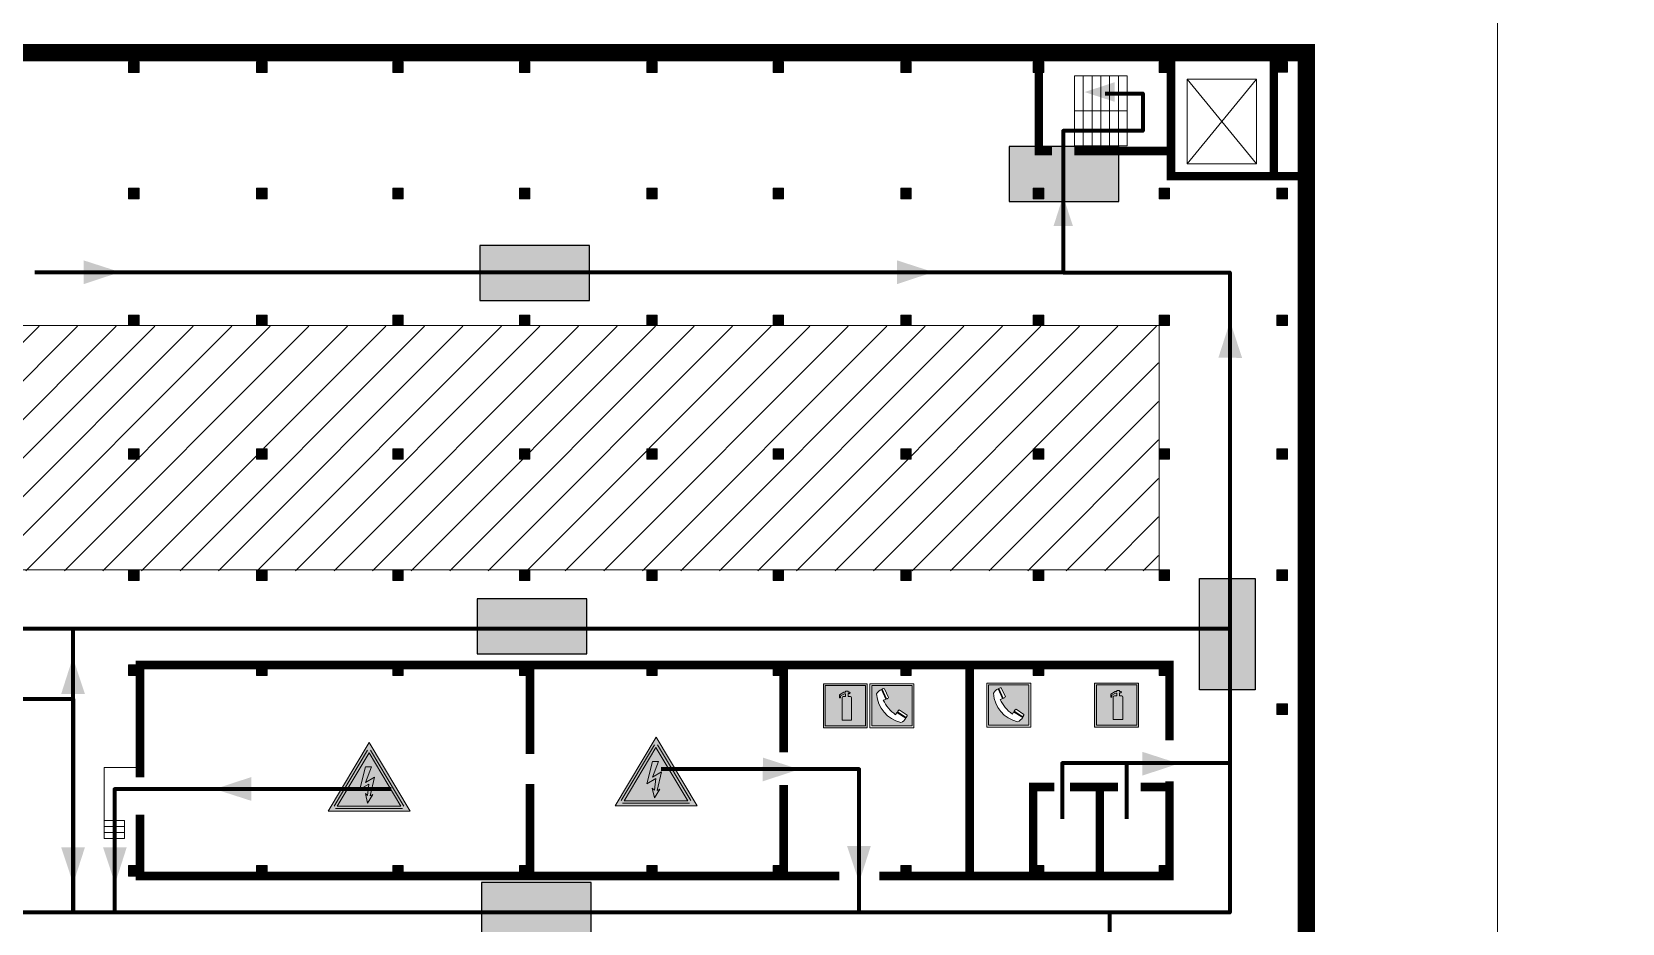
# Model space of a CAD drawing. Header units: millimetres. Extents: x 13810 to 67229, y 12374 to 21950.
# Drawn here: x 28895.7 to 29081.1, y 14740.7 to 14844.6 of the extents above; entities that cross this region are included whole.
import ezdxf

# ---------------------------------------------------------------- set-up
doc = ezdxf.new("R2010")
doc.units = ezdxf.units.MM
doc.layers.add('План_Штампы', color=7, linetype='Continuous')

# ---------------------------------------------------------------- blocks, each defined once
blk = doc.blocks.new('A$C32E8229D')
at = {"true_color": 0xffffff}
blk.add_hatch(color=7, dxfattribs=at).paths.add_polyline_path([(0, 0), (0, -8), (16, -8), (16, 0)])
h = blk.add_hatch(color=126)
h.paths.add_polyline_path([(0.2, -0.2), (15.8, -0.2), (15.8, -7.8), (0.2, -7.8)])
h.paths.add_polyline_path([(13.49, -2.05), (12.08, -2.05), (11.37, -2.63, 0.162397), (11.29, -2.84), (11.29, -3.63), (10.35, -3.63), (10.35, -4.05), (11.68, -4.05), (11.68, -3.48), (12.26, -4.28), (11.29, -5.1), (11.29, -6.78), (11.85, -6.78), (11.85, -5.44), (12.8, -4.64), (12.8, -5.94), (14.46, -5.94), (14.46, -5.39), (13.45, -5.39), (13.45, -3.97), (12.46, -2.59), (13.15, -2.59), (13.69, -3.34), (14.18, -3)], flags=16)
h.paths.add_polyline_path([(10.74, -1.82, 1), (11.8, -1.82, 1)], flags=16)
h.paths.add_polyline_path([(9.39, -3.59), (5.99, -3.59), (6.56, -3.03), (5.91, -3.03), (5.1, -3.83), (5.91, -4.64), (6.56, -4.64), (5.99, -4.09), (9.39, -4.09)], flags=16)
h.paths.add_polyline_path([(4.29, -1.08), (1.72, -1.08), (1.72, -6.6), (4.29, -6.6)], flags=16)
at = {"color": 126}
blk.add_lwpolyline([(16, -8), (0, -8), (0, 0), (16, 0)], close=True, dxfattribs=at)
blk = doc.blocks.new('A$C456E1F9C')
at = {"lineweight": 5}
h = blk.add_hatch(color=242, dxfattribs=at)
h.paths.add_polyline_path([(0.51, -1.47), (0.51, -13.26), (12.29, -13.26), (12.29, -1.47)])
h.paths.add_polyline_path([(5.42, -4.95, -0.254479), (4.78, -5.4), (3.52, -2.53, -0.209735), (4.23, -2.4)], flags=16)
h.paths.add_polyline_path([(8.53, -8.6), (10.87, -10.17), (10.54, -10.76), (8.03, -9.13, -0.192251)], flags=16)
h.paths.add_polyline_path([(4.61, -5.49, 0.005518), (3.87, -5.72, 0.128647), (7.49, -10.01, 0.00809), (7.83, -9.33), (10.47, -10.97, -0.16736), (8.99, -12.25, -0.327862), (1.95, -3.95, -0.166952), (3.36, -2.62)], flags=16)
at = {"color": 242, "lineweight": 5}
for p, q in [((0, -13.77), (0, -0.97)), ((12.8, -0.97), (0, -0.97)), ((4.61, -5.49), (3.36, -2.62)), ((3.52, -2.53), (4.78, -5.4)), ((4.23, -2.4), (5.42, -4.95)), ((12.8, -13.77), (12.8, -0.97)), ((8.03, -9.13), (10.54, -10.76)), ((10.81, -10.12), (8.53, -8.6)), ((0, -13.77), (12.8, -13.77)), ((7.83, -9.33), (10.47, -10.97)), ((10.54, -10.76), (10.8, -10.3)), ((10.8, -10.3), (10.81, -10.12))]:
    blk.add_line(p, q, dxfattribs=at)
blk.add_lwpolyline([(0.51, -1.47), (12.29, -1.47), (12.29, -13.26), (0.51, -13.26)], close=True, dxfattribs=at)
for centre, radius, start, end in [((4.59, -5.34), 2.99, 114.2845, 152.1974), ((11.12, -3.31), 9.19, 183.9915, 256.6009), ((4.02, -3.27), 0.891, 76.3284, 123.7092), ((14.98, -39.1), 35.17, 107.1487, 108.4135), ((13.86, -0.94), 11.08, 205.5536, 234.8762), ((4.68, -4.59), 0.824, 276.9621, 334.0723), ((8.94, -9.5), 0.989, 114.4092, 157.9388), ((-13.31, 0.8), 23.44, 332.5487, 334.4027), ((7.87, -9.46), 3, 291.9291, 329.9329)]:
    blk.add_arc(centre, radius, start, end, dxfattribs=at)
blk = doc.blocks.new('A$C3AD82952')
at = {"true_color": 0xf5f5ff}
h = blk.add_hatch(color=7, dxfattribs=at)
h.dxf.hatch_style = 1
h.paths.add_polyline_path([(8.21, 8.73, 0.414214), (7.89, 9.05), (7.22, 9.05), (7.22, 9.92), (7.59, 9.92, 1), (7.57, 10.36), (7.22, 10.36), (7.22, 10.6), (6.43, 10.6), (6.43, 10.36), (6.01, 10.36), (4.74, 9.59), (4.74, 8.69), (4.98, 8.73), (4.98, 9.26), (6.12, 9.91), (6.43, 9.91), (6.43, 9.05), (5.76, 9.05, 0.414214), (5.44, 8.73), (5.44, 2.2), (8.21, 2.2)], flags=0)
h.paths.add_polyline_path([(12.8, 12.8), (0, 12.8), (0, 0), (12.8, 0)])
h.paths.add_polyline_path([(0.51, 12.29), (12.29, 12.29), (12.29, 0.51), (0.51, 0.51)], flags=16)
h.paths.add_polyline_path([(4.74, 9.59), (6.01, 10.36), (6.43, 10.36), (6.43, 10.6), (7.22, 10.6), (7.22, 10.36), (7.59, 10.36, -0.94586), (7.59, 9.92), (7.22, 9.92), (7.22, 9.05), (7.89, 9.05, -0.414214), (8.21, 8.73), (8.21, 2.2), (5.44, 2.2), (5.44, 8.73, -0.414214), (5.76, 9.05), (6.43, 9.05), (6.43, 9.91), (6.12, 9.91), (4.98, 9.26), (4.98, 8.73), (4.74, 8.69)], flags=0)
h = blk.add_hatch(color=242)
h.dxf.hatch_style = 1
h.paths.add_polyline_path([(12.29, 12.29), (0.51, 12.29), (0.51, 0.51), (12.29, 0.51)])
h.paths.add_polyline_path([(4.74, 8.69), (4.74, 9.59), (6.01, 10.36), (6.43, 10.36), (6.43, 10.6), (7.22, 10.6), (7.22, 10.36), (7.59, 10.36, -0.94586), (7.59, 9.92), (7.22, 9.92), (7.22, 9.05), (7.89, 9.05, -0.414214), (8.21, 8.73), (8.21, 2.2), (5.44, 2.2), (5.44, 8.73, -0.414214), (5.76, 9.05), (6.43, 9.05), (6.43, 9.91), (6.12, 9.91), (4.98, 9.26), (4.98, 8.73)], flags=16)
h = blk.add_hatch(color=7, dxfattribs=at)
h.dxf.hatch_style = 1
h.paths.add_polyline_path([(8.21, 8.73, 0.414214), (7.89, 9.05), (7.22, 9.05), (7.22, 9.92), (7.59, 9.92, 1), (7.57, 10.36), (7.22, 10.36), (7.22, 10.6), (6.43, 10.6), (6.43, 10.36), (6.01, 10.36), (4.74, 9.59), (4.74, 8.69), (4.98, 8.73), (4.98, 9.26), (6.12, 9.91), (6.43, 9.91), (6.43, 9.05), (5.76, 9.05, 0.414214), (5.44, 8.73), (5.44, 2.2), (8.21, 2.2)])
at = {"color": 242, "lineweight": 5}
for p, q in [((0, 0), (0, 12.8)), ((0, 12.8), (12.8, 12.8)), ((6.01, 10.36), (4.74, 9.59)), ((4.74, 9.59), (4.74, 8.69)), ((4.98, 9.26), (6.12, 9.91)), ((6.01, 10.36), (6.43, 10.36)), ((6.12, 9.91), (6.43, 9.91)), ((7.22, 10.6), (6.43, 10.6)), ((6.43, 10.6), (6.43, 10.36)), ((6.43, 9.91), (6.43, 9.05)), ((7.22, 10.36), (7.22, 10.6)), ((7.59, 10.36), (7.22, 10.36)), ((7.22, 9.05), (7.22, 9.92)), ((7.59, 9.92), (7.22, 9.92)), ((12.8, 0), (12.8, 12.8)), ((4.74, 8.69), (4.98, 8.73)), ((4.98, 8.73), (4.98, 9.26)), ((5.44, 2.2), (5.44, 8.73)), ((5.76, 9.05), (6.43, 9.05)), ((7.89, 9.05), (7.22, 9.05)), ((8.21, 2.2), (8.21, 8.73)), ((0, 0), (12.8, 0)), ((5.44, 2.2), (8.21, 2.2))]:
    blk.add_line(p, q, dxfattribs=at)
blk.add_lwpolyline([(0.51, 12.29), (12.29, 12.29), (12.29, 0.51), (0.51, 0.51)], close=True, dxfattribs=at)
for centre, radius, start, end in [((7.58, 10.14), 0.223, 273.1875, 86.8125), ((5.76, 8.73), 0.32, 90, 180), ((7.89, 8.73), 0.32, 0, 90)]:
    blk.add_arc(centre, radius, start, end, dxfattribs=at)
blk = doc.blocks.new('A$C3E6D3DDE')
at = {"lineweight": 5}
h = blk.add_hatch(color=40, dxfattribs=at)
h.paths.add_polyline_path([(24.1, 1.45), (16.46, -11.35), (31.74, -11.35)])
h.paths.add_polyline_path([(24.09, -0.46), (30.03, -10.41), (18.14, -10.41)], flags=16)
h.paths.add_polyline_path([(24.54, -3.08), (23.41, -6.02), (25.13, -5.01), (24.33, -8.5), (24.82, -8.27), (23.79, -9.86), (23.4, -8.04), (23.8, -8.43), (24.04, -6.29), (22.39, -7.25), (23.44, -3.08)], flags=0)
h = blk.add_hatch(color=256, dxfattribs=at)
h.paths.add_polyline_path([(24.37, 0.03, 0.567511), (23.82, 0.03), (17.59, -10.4, 0.582454), (17.86, -10.88), (30.32, -10.88, 0.582149), (30.6, -10.4)])
h.paths.add_polyline_path([(24.09, -0.46), (18.14, -10.41), (30.03, -10.41)], flags=16)
h.paths.add_polyline_path([(24.54, -3.08), (23.41, -6.02), (25.13, -5.01), (24.33, -8.5), (24.82, -8.27), (23.79, -9.86), (23.4, -8.04), (23.8, -8.43), (24.04, -6.29), (22.39, -7.25), (23.44, -3.08)], flags=0)
h = blk.add_hatch(color=40, dxfattribs=at)
h.paths.add_polyline_path([(24.09, -0.46), (18.14, -10.41), (30.03, -10.41)])
h.paths.add_polyline_path([(24.82, -8.27), (23.79, -9.86), (23.4, -8.04), (23.8, -8.43), (24.04, -6.29), (22.39, -7.25), (23.44, -3.08), (24.54, -3.08), (23.41, -6.02), (25.13, -5.01), (24.33, -8.5)], flags=16)
at = {"color": 40, "lineweight": 5}
for p, q in [((16.46, -11.35), (24.1, 1.45)), ((24.1, 1.45), (31.74, -11.35))]:
    blk.add_line(p, q, dxfattribs=at)
at = {"lineweight": 5}
for p, q in [((17.59, -10.4), (23.82, 0.03)), ((24.37, 0.03), (30.6, -10.4)), ((18.14, -10.41), (24.09, -0.46)), ((24.09, -0.46), (30.03, -10.41)), ((23.44, -3.08), (22.39, -7.25)), ((23.41, -6.02), (24.54, -3.08)), ((25.13, -5.01), (23.41, -6.02)), ((24.54, -3.08), (23.44, -3.08)), ((24.33, -8.5), (25.13, -5.01)), ((22.39, -7.25), (24.04, -6.29)), ((23.8, -8.43), (23.4, -8.04)), ((23.4, -8.04), (23.79, -9.86)), ((23.79, -9.86), (24.82, -8.27)), ((24.04, -6.29), (23.8, -8.43)), ((24.82, -8.27), (24.33, -8.5)), ((17.86, -10.88), (30.32, -10.88)), ((18.14, -10.41), (30.03, -10.41))]:
    blk.add_line(p, q, dxfattribs=at)
at = {"color": 50, "lineweight": 5}
blk.add_line((31.74, -11.35), (16.46, -11.35), dxfattribs=at)
blk = doc.blocks.new('A$C7B4425F7')
at = {"true_color": 0xffffff}
blk.add_hatch(color=7, dxfattribs=at).paths.add_polyline_path([(0, 0), (-16, 0), (-16, -8), (0, -8)])
h = blk.add_hatch(color=126)
h.paths.add_polyline_path([(-0.2, -0.2), (-15.8, -0.2), (-15.8, -7.8), (-0.2, -7.8)])
h.paths.add_polyline_path([(-11.76, -2.03), (-11.76, -3.66), (-11.17, -3.66, -0.568275), (-11.17, -6.18), (-12.58, -6.18), (-12.58, -2.03)], flags=16)
h.paths.add_polyline_path([(-13.33, -4.12, -0.495768), (-13.59, -6.18), (-15.03, -6.18), (-15.03, -2.03), (-13.59, -2.03, -0.487973)], flags=16)
h.paths.add_polyline_path([(-10.25, -2.03), (-9.48, -2.03), (-9.48, -6.18), (-10.25, -6.18)], flags=16)
h.paths.add_polyline_path([(-13.84, -3.69), (-14.24, -3.69), (-14.24, -3.03), (-13.9, -3.03, -0.692621)], flags=0)
h.paths.add_polyline_path([(-9.15, -2.03), (-8.4, -2.03), (-8.04, -3.07), (-7.68, -2.03), (-6.93, -2.03), (-7.64, -4.1), (-6.93, -6.18), (-7.68, -6.18), (-8.04, -5.14), (-8.4, -6.18), (-9.15, -6.18), (-8.44, -4.1)], flags=16)
h.paths.add_polyline_path([(-11.76, -4.46), (-11.42, -4.46, -0.692621), (-11.36, -5.12), (-11.76, -5.12)], flags=0)
h.paths.add_polyline_path([(-13.9, -5.2), (-14.24, -5.2), (-14.24, -4.55), (-13.84, -4.55, -0.708038)], flags=0)
edge = h.paths.add_edge_path(flags=16)
edge.add_ellipse((-5.51, -4.08), major_axis=(0, 2.05), ratio=0.586184, start_angle=0, end_angle=360)
edge = h.paths.add_edge_path(flags=0)
edge.add_ellipse((-5.51, -4.08), major_axis=(0, 1.14), ratio=0.454828, start_angle=0, end_angle=360)
h.paths.add_polyline_path([(-4.13, -4.96, 0.377264), (-3.48, -4.52, 0.0555), (-3.16, -2.03), (-1.66, -2.03), (-1.66, -4.96), (-0.96, -4.96), (-0.96, -7.01), (-1.75, -7.01), (-1.75, -6.18), (-3.3, -6.18), (-3.3, -7.02), (-4.13, -7.02)], flags=16)
h.paths.add_polyline_path([(-2.73, -2.91), (-2.28, -2.91), (-2.28, -4.96), (-3.05, -4.96, 0.079136)], flags=0)
at = {"color": 126}
blk.add_lwpolyline([(-16, -8), (0, -8), (0, 0), (-16, 0)], close=True, dxfattribs=at)

msp = doc.modelspace()

# ---------------------------------------------------------------- hatches: boundary and pattern name
at = {"lineweight": 0}
h = msp.add_hatch(color=256, dxfattribs=at)
h.dxf.hatch_style = 1
h.paths.add_polyline_path([(28907.01, 14841.1), (28907.01, 14839.87), (28908.23, 14839.87), (28908.23, 14841.1)])
h = msp.add_hatch(color=256, dxfattribs=at)
h.dxf.hatch_style = 1
h.paths.add_polyline_path([(28921.92, 14841.1), (28921.92, 14839.87), (28923.14, 14839.87), (28923.14, 14841.1)])
h = msp.add_hatch(color=256, dxfattribs=at)
h.dxf.hatch_style = 1
h.paths.add_polyline_path([(28937.79, 14841.1), (28937.79, 14839.87), (28939.01, 14839.87), (28939.01, 14841.1)])
h = msp.add_hatch(color=256, dxfattribs=at)
h.dxf.hatch_style = 1
h.paths.add_polyline_path([(28952.56, 14841.1), (28952.56, 14839.87), (28953.78, 14839.87), (28953.78, 14841.1)])
h = msp.add_hatch(color=256, dxfattribs=at)
h.dxf.hatch_style = 1
h.paths.add_polyline_path([(28967.39, 14841.1), (28967.39, 14839.87), (28968.61, 14839.87), (28968.61, 14841.1)])
h = msp.add_hatch(color=256, dxfattribs=at)
h.dxf.hatch_style = 1
h.paths.add_polyline_path([(28982.12, 14841.1), (28982.12, 14839.87), (28983.34, 14839.87), (28983.34, 14841.1)])
h = msp.add_hatch(color=256, dxfattribs=at)
h.dxf.hatch_style = 1
h.paths.add_polyline_path([(28997, 14841.1), (28997, 14839.87), (28998.22, 14839.87), (28998.22, 14841.1)])
h = msp.add_hatch(color=256, dxfattribs=at)
h.dxf.hatch_style = 1
h.paths.add_polyline_path([(29012.42, 14841.1), (29012.42, 14839.87), (29013.65, 14839.87), (29013.65, 14841.1)])
h = msp.add_hatch(color=256, dxfattribs=at)
h.dxf.hatch_style = 1
h.paths.add_polyline_path([(29027.09, 14841.1), (29027.09, 14839.87), (29028.31, 14839.87), (29028.31, 14841.1)])
h = msp.add_hatch(color=256, dxfattribs=at)
h.dxf.hatch_style = 1
h.paths.add_polyline_path([(29040.82, 14841.11), (29040.82, 14839.88), (29042.04, 14839.88), (29042.04, 14841.11)])
h = msp.add_hatch(color=256, dxfattribs=at)
h.dxf.hatch_style = 1
h.paths.add_polyline_path([(28907.01, 14826.38), (28907.01, 14825.15), (28908.23, 14825.15), (28908.23, 14826.38)])
h = msp.add_hatch(color=256, dxfattribs=at)
h.dxf.hatch_style = 1
h.paths.add_polyline_path([(28921.92, 14826.38), (28921.92, 14825.15), (28923.14, 14825.15), (28923.14, 14826.38)])
h = msp.add_hatch(color=256, dxfattribs=at)
h.dxf.hatch_style = 1
h.paths.add_polyline_path([(28937.79, 14826.38), (28937.79, 14825.15), (28939.01, 14825.15), (28939.01, 14826.38)])
h = msp.add_hatch(color=256, dxfattribs=at)
h.dxf.hatch_style = 1
h.paths.add_polyline_path([(28952.56, 14826.38), (28952.56, 14825.15), (28953.78, 14825.15), (28953.78, 14826.38)])
h = msp.add_hatch(color=256, dxfattribs=at)
h.dxf.hatch_style = 1
h.paths.add_polyline_path([(28967.39, 14826.38), (28967.39, 14825.15), (28968.61, 14825.15), (28968.61, 14826.38)])
h = msp.add_hatch(color=256, dxfattribs=at)
h.dxf.hatch_style = 1
h.paths.add_polyline_path([(28982.12, 14826.38), (28982.12, 14825.15), (28983.34, 14825.15), (28983.34, 14826.38)])
h = msp.add_hatch(color=256, dxfattribs=at)
h.dxf.hatch_style = 1
h.paths.add_polyline_path([(28997, 14826.38), (28997, 14825.15), (28998.22, 14825.15), (28998.22, 14826.38)])
h = msp.add_hatch(color=256, dxfattribs=at)
h.dxf.hatch_style = 1
h.paths.add_polyline_path([(29012.42, 14826.38), (29012.42, 14825.15), (29013.65, 14825.15), (29013.65, 14826.38)])
h = msp.add_hatch(color=256, dxfattribs=at)
h.dxf.hatch_style = 1
h.paths.add_polyline_path([(29027.09, 14826.38), (29027.09, 14825.15), (29028.31, 14825.15), (29028.31, 14826.38)])
h = msp.add_hatch(color=256, dxfattribs=at)
h.dxf.hatch_style = 1
h.paths.add_polyline_path([(29040.82, 14826.38), (29040.82, 14825.15), (29042.04, 14825.15), (29042.04, 14826.38)])
h = msp.add_hatch(dxfattribs=at)
h.set_pattern_fill('ANSI31', color=256, angle=180)
h.set_pattern_definition([(225, (46256.7912, 21551.342), (2.24506403, -2.24506403), [])])
h.paths.add_polyline_path([(29030.82, 14729.43), (29040.66, 14729.43), (29040.66, 14739.39), (29030.82, 14739.39)])
h.paths.add_polyline_path([(28953.71, 14706), (28967.31, 14706), (28967.31, 14735.09), (28953.71, 14735.09)])
h.paths.add_polyline_path([(28923.06, 14706), (28937.72, 14706), (28937.72, 14735.09), (28923.06, 14735.09)])
h.paths.add_polyline_path([(28879.03, 14706), (28906.93, 14706), (28906.93, 14735.09), (28879.03, 14735.09)])
h.paths.add_polyline_path([(28866.35, 14723.1), (28876, 14723.1), (28876, 14732.81), (28866.35, 14732.81)])
h.paths.add_polyline_path([(28864.52, 14677.43), (28877.81, 14677.43), (28877.81, 14689.92), (28864.52, 14689.92)])
h.paths.add_polyline_path([(28744.69, 14706), (28817.82, 14706), (28817.82, 14735.1), (28744.69, 14735.1)])
h.paths.add_polyline_path([(28594.26, 14706), (28713.12, 14706), (28713.12, 14735.1), (28594.26, 14735.1)])
h.paths.add_polyline_path([(28624.82, 14781.8), (28713.12, 14781.8), (28713.12, 14810.28), (28624.82, 14810.28)])
h.paths.add_polyline_path([(28759.24, 14781.8), (28847.7, 14781.8), (28847.7, 14810.28), (28759.24, 14810.28)])
h.paths.add_polyline_path([(28865.44, 14783.09), (28876.69, 14783.09), (28876.69, 14793.79), (28865.44, 14793.79)])
h.paths.add_polyline_path([(28865.44, 14812.7), (28876.69, 14812.7), (28876.69, 14823.4), (28865.44, 14823.4)])
h.paths.add_polyline_path([(28879.03, 14781.8), (29027.02, 14781.8), (29027.02, 14810.28), (28879.03, 14810.28)])
h = msp.add_hatch(color=256, dxfattribs=at)
h.dxf.hatch_style = 1
h.paths.add_polyline_path([(28907.01, 14811.59), (28907.01, 14810.36), (28908.23, 14810.36), (28908.23, 14811.59)])
h = msp.add_hatch(color=256, dxfattribs=at)
h.dxf.hatch_style = 1
h.paths.add_polyline_path([(28921.92, 14811.59), (28921.92, 14810.36), (28923.14, 14810.36), (28923.14, 14811.59)])
h = msp.add_hatch(color=256, dxfattribs=at)
h.dxf.hatch_style = 1
h.paths.add_polyline_path([(28937.79, 14811.59), (28937.79, 14810.36), (28939.01, 14810.36), (28939.01, 14811.59)])
h = msp.add_hatch(color=256, dxfattribs=at)
h.dxf.hatch_style = 1
h.paths.add_polyline_path([(28952.56, 14811.59), (28952.56, 14810.36), (28953.78, 14810.36), (28953.78, 14811.59)])
h = msp.add_hatch(color=256, dxfattribs=at)
h.dxf.hatch_style = 1
h.paths.add_polyline_path([(28967.39, 14811.59), (28967.39, 14810.36), (28968.61, 14810.36), (28968.61, 14811.59)])
h = msp.add_hatch(color=256, dxfattribs=at)
h.dxf.hatch_style = 1
h.paths.add_polyline_path([(28982.12, 14811.59), (28982.12, 14810.36), (28983.34, 14810.36), (28983.34, 14811.59)])
h = msp.add_hatch(color=256, dxfattribs=at)
h.dxf.hatch_style = 1
h.paths.add_polyline_path([(28997, 14811.59), (28997, 14810.36), (28998.22, 14810.36), (28998.22, 14811.59)])
h = msp.add_hatch(color=256, dxfattribs=at)
h.dxf.hatch_style = 1
h.paths.add_polyline_path([(29012.42, 14811.59), (29012.42, 14810.36), (29013.65, 14810.36), (29013.65, 14811.59)])
h = msp.add_hatch(color=256, dxfattribs=at)
h.dxf.hatch_style = 1
h.paths.add_polyline_path([(29027.09, 14811.59), (29027.09, 14810.36), (29028.31, 14810.36), (29028.31, 14811.59)])
h = msp.add_hatch(color=256, dxfattribs=at)
h.dxf.hatch_style = 1
h.paths.add_polyline_path([(29040.82, 14811.59), (29040.82, 14810.36), (29042.04, 14810.36), (29042.04, 14811.59)])
h = msp.add_hatch(color=256, dxfattribs=at)
h.dxf.hatch_style = 1
h.paths.add_polyline_path([(28907.01, 14796.01), (28907.01, 14794.78), (28908.23, 14794.78), (28908.23, 14796.01)])
h = msp.add_hatch(color=256, dxfattribs=at)
h.dxf.hatch_style = 1
h.paths.add_polyline_path([(28921.92, 14796.01), (28921.92, 14794.78), (28923.14, 14794.78), (28923.14, 14796.01)])
h = msp.add_hatch(color=256, dxfattribs=at)
h.dxf.hatch_style = 1
h.paths.add_polyline_path([(28937.79, 14796.01), (28937.79, 14794.78), (28939.01, 14794.78), (28939.01, 14796.01)])
h = msp.add_hatch(color=256, dxfattribs=at)
h.dxf.hatch_style = 1
h.paths.add_polyline_path([(28952.56, 14796.01), (28952.56, 14794.78), (28953.78, 14794.78), (28953.78, 14796.01)])
h = msp.add_hatch(color=256, dxfattribs=at)
h.dxf.hatch_style = 1
h.paths.add_polyline_path([(28967.39, 14796.01), (28967.39, 14794.78), (28968.61, 14794.78), (28968.61, 14796.01)])
h = msp.add_hatch(color=256, dxfattribs=at)
h.dxf.hatch_style = 1
h.paths.add_polyline_path([(28982.12, 14796.01), (28982.12, 14794.78), (28983.34, 14794.78), (28983.34, 14796.01)])
h = msp.add_hatch(color=256, dxfattribs=at)
h.dxf.hatch_style = 1
h.paths.add_polyline_path([(28997, 14796.01), (28997, 14794.78), (28998.22, 14794.78), (28998.22, 14796.01)])
h = msp.add_hatch(color=256, dxfattribs=at)
h.dxf.hatch_style = 1
h.paths.add_polyline_path([(29012.42, 14796.01), (29012.42, 14794.78), (29013.65, 14794.78), (29013.65, 14796.01)])
h = msp.add_hatch(color=256, dxfattribs=at)
h.dxf.hatch_style = 1
h.paths.add_polyline_path([(29027.09, 14796.01), (29027.09, 14794.78), (29028.31, 14794.78), (29028.31, 14796.01)])
h = msp.add_hatch(color=256, dxfattribs=at)
h.dxf.hatch_style = 1
h.paths.add_polyline_path([(29040.82, 14796.01), (29040.82, 14794.78), (29042.04, 14794.78), (29042.04, 14796.01)])
h = msp.add_hatch(color=256, dxfattribs=at)
h.dxf.hatch_style = 1
h.paths.add_polyline_path([(28907.01, 14781.88), (28907.01, 14780.65), (28908.23, 14780.65), (28908.23, 14781.88)])
h = msp.add_hatch(color=256, dxfattribs=at)
h.dxf.hatch_style = 1
h.paths.add_polyline_path([(28921.92, 14781.88), (28921.92, 14780.65), (28923.14, 14780.65), (28923.14, 14781.88)])
h = msp.add_hatch(color=256, dxfattribs=at)
h.dxf.hatch_style = 1
h.paths.add_polyline_path([(28937.79, 14781.88), (28937.79, 14780.65), (28939.01, 14780.65), (28939.01, 14781.88)])
h = msp.add_hatch(color=256, dxfattribs=at)
h.dxf.hatch_style = 1
h.paths.add_polyline_path([(28952.56, 14781.88), (28952.56, 14780.65), (28953.78, 14780.65), (28953.78, 14781.88)])
h = msp.add_hatch(color=256, dxfattribs=at)
h.dxf.hatch_style = 1
h.paths.add_polyline_path([(28967.39, 14781.88), (28967.39, 14780.65), (28968.61, 14780.65), (28968.61, 14781.88)])
h = msp.add_hatch(color=256, dxfattribs=at)
h.dxf.hatch_style = 1
h.paths.add_polyline_path([(28982.12, 14781.88), (28982.12, 14780.65), (28983.34, 14780.65), (28983.34, 14781.88)])
h = msp.add_hatch(color=256, dxfattribs=at)
h.dxf.hatch_style = 1
h.paths.add_polyline_path([(28997, 14781.88), (28997, 14780.65), (28998.22, 14780.65), (28998.22, 14781.88)])
h = msp.add_hatch(color=256, dxfattribs=at)
h.dxf.hatch_style = 1
h.paths.add_polyline_path([(29012.42, 14781.88), (29012.42, 14780.65), (29013.65, 14780.65), (29013.65, 14781.88)])
h = msp.add_hatch(color=256, dxfattribs=at)
h.dxf.hatch_style = 1
h.paths.add_polyline_path([(29027.09, 14781.88), (29027.09, 14780.65), (29028.31, 14780.65), (29028.31, 14781.88)])
h = msp.add_hatch(color=256, dxfattribs=at)
h.dxf.hatch_style = 1
h.paths.add_polyline_path([(29040.82, 14781.88), (29040.82, 14780.65), (29042.04, 14780.65), (29042.04, 14781.88)])
h = msp.add_hatch(color=256, dxfattribs=at)
h.dxf.hatch_style = 1
h.paths.add_polyline_path([(28907.01, 14770.81), (28907.01, 14769.57), (28908.23, 14769.57), (28908.23, 14770.81)])
h = msp.add_hatch(color=256, dxfattribs=at)
h.dxf.hatch_style = 1
h.paths.add_polyline_path([(28921.92, 14770.81), (28921.92, 14769.57), (28923.14, 14769.57), (28923.14, 14770.81)])
h = msp.add_hatch(color=256, dxfattribs=at)
h.dxf.hatch_style = 1
h.paths.add_polyline_path([(28937.79, 14770.81), (28937.79, 14769.57), (28939.01, 14769.57), (28939.01, 14770.81)])
h = msp.add_hatch(color=256, dxfattribs=at)
h.dxf.hatch_style = 1
h.paths.add_polyline_path([(28952.56, 14770.81), (28952.56, 14769.57), (28953.78, 14769.57), (28953.78, 14770.81)])
h = msp.add_hatch(color=256, dxfattribs=at)
h.dxf.hatch_style = 1
h.paths.add_polyline_path([(28967.39, 14770.81), (28967.39, 14769.57), (28968.61, 14769.57), (28968.61, 14770.81)])
h = msp.add_hatch(color=256, dxfattribs=at)
h.dxf.hatch_style = 1
h.paths.add_polyline_path([(28982.12, 14770.81), (28982.12, 14769.57), (28983.34, 14769.57), (28983.34, 14770.81)])
h = msp.add_hatch(color=256, dxfattribs=at)
h.dxf.hatch_style = 1
h.paths.add_polyline_path([(28997, 14770.81), (28997, 14769.57), (28998.22, 14769.57), (28998.22, 14770.81)])
h = msp.add_hatch(color=256, dxfattribs=at)
h.dxf.hatch_style = 1
h.paths.add_polyline_path([(29012.42, 14770.81), (29012.42, 14769.57), (29013.65, 14769.57), (29013.65, 14770.81)])
h = msp.add_hatch(color=256, dxfattribs=at)
h.dxf.hatch_style = 1
h.paths.add_polyline_path([(29027.09, 14770.81), (29027.09, 14769.57), (29028.31, 14769.57), (29028.31, 14770.81)])
h = msp.add_hatch(color=256, dxfattribs=at)
h.dxf.hatch_style = 1
h.paths.add_polyline_path([(29040.82, 14766.27), (29040.82, 14765.03), (29042.04, 14765.03), (29042.04, 14766.27)])
h = msp.add_hatch(color=256, dxfattribs=at)
h.dxf.hatch_style = 1
h.paths.add_polyline_path([(28907.01, 14747.44), (28907.01, 14746.21), (28908.23, 14746.21), (28908.23, 14747.44)])
h = msp.add_hatch(color=256, dxfattribs=at)
h.dxf.hatch_style = 1
h.paths.add_polyline_path([(28921.92, 14747.44), (28921.92, 14746.21), (28923.14, 14746.21), (28923.14, 14747.44)])
h = msp.add_hatch(color=256, dxfattribs=at)
h.dxf.hatch_style = 1
h.paths.add_polyline_path([(28937.79, 14747.44), (28937.79, 14746.21), (28939.01, 14746.21), (28939.01, 14747.44)])
h = msp.add_hatch(color=256, dxfattribs=at)
h.dxf.hatch_style = 1
h.paths.add_polyline_path([(28952.56, 14747.44), (28952.56, 14746.21), (28953.78, 14746.21), (28953.78, 14747.44)])
h = msp.add_hatch(color=256, dxfattribs=at)
h.dxf.hatch_style = 1
h.paths.add_polyline_path([(28967.39, 14747.44), (28967.39, 14746.21), (28968.61, 14746.21), (28968.61, 14747.44)])
h = msp.add_hatch(color=256, dxfattribs=at)
h.dxf.hatch_style = 1
h.paths.add_polyline_path([(28982.12, 14747.44), (28982.12, 14746.21), (28983.34, 14746.21), (28983.34, 14747.44)])
h = msp.add_hatch(color=256, dxfattribs=at)
h.dxf.hatch_style = 1
h.paths.add_polyline_path([(28997, 14747.44), (28997, 14746.21), (28998.22, 14746.21), (28998.22, 14747.44)])
h = msp.add_hatch(color=256, dxfattribs=at)
h.dxf.hatch_style = 1
h.paths.add_polyline_path([(29012.42, 14747.44), (29012.42, 14746.21), (29013.65, 14746.21), (29013.65, 14747.44)])
h = msp.add_hatch(color=256, dxfattribs=at)
h.dxf.hatch_style = 1
h.paths.add_polyline_path([(29027.09, 14747.44), (29027.09, 14746.21), (29028.31, 14746.21), (29028.31, 14747.44)])

# ---------------------------------------------------------------- linework, layer by layer
at = {"color": 126, "lineweight": 0, "true_color": 0x008754}
for points in [[(28466.55, 14939.23), (29066.55, 14939.23), (29066.55, 14544.23), (28466.55, 14544.23)], [(29066.55, 14939.23), (29666.55, 14939.23), (29666.55, 14544.23), (29066.55, 14544.23)]]:
    msp.add_lwpolyline(points, close=True, dxfattribs=at)
at = {"lineweight": 0}
for points, const_width in [([(29044.19, 14674.74), (29044.26, 14674.74), (29044.26, 14842.17), (28587.77, 14842.17)], 2), ([(29014.6, 14830.71), (29013.08, 14830.71), (29013.08, 14842.14)], 1), ([(29043.86, 14827.77), (29028.47, 14827.77), (29028.47, 14842.56), (29028.47, 14830.71), (29017.2, 14830.71)], 1), ([(29040.47, 14827.77), (29040.47, 14842.16)], 1), ([(28908.33, 14757.71), (28908.33, 14770.81), (29028.31, 14770.81), (29028.31, 14762.02)], 1), ([(28953.78, 14770.81), (28953.78, 14760.42)], 1), ([(28983.34, 14770.81), (28983.34, 14760.62)], 1), ([(29005.01, 14770.81), (29005.01, 14746.21)], 1), ([(28953.78, 14756.94), (28953.78, 14746.21)], 1), ([(28983.34, 14756.84), (28983.34, 14746.21)], 1), ([(29028.31, 14757.24), (29028.31, 14746.21), (28994.49, 14746.21)], 1), ([(29012.42, 14746.21), (29012.42, 14756.59), (29014.9, 14756.59)], 1), ([(29016.71, 14756.59), (29022.3, 14756.59)], 1), ([(29020.19, 14756.59), (29020.19, 14746.21)], 1), ([(29028.31, 14756.59), (29024.94, 14756.59)], 1), ([(28989.85, 14746.21), (28908.33, 14746.21), (28908.33, 14753.35)], 1)]:
    msp.add_lwpolyline(points, dxfattribs=dict(at, const_width=const_width))
for points in [[(28908.23, 14839.87), (28907.01, 14839.87), (28907.01, 14841.1), (28908.23, 14841.1)], [(28923.14, 14839.87), (28921.92, 14839.87), (28921.92, 14841.1), (28923.14, 14841.1)], [(28939.01, 14839.87), (28937.79, 14839.87), (28937.79, 14841.1), (28939.01, 14841.1)], [(28953.78, 14839.87), (28952.56, 14839.87), (28952.56, 14841.1), (28953.78, 14841.1)], [(28968.61, 14839.87), (28967.39, 14839.87), (28967.39, 14841.1), (28968.61, 14841.1)], [(28983.34, 14839.87), (28982.12, 14839.87), (28982.12, 14841.1), (28983.34, 14841.1)], [(28998.22, 14839.87), (28997, 14839.87), (28997, 14841.1), (28998.22, 14841.1)], [(29013.65, 14839.87), (29012.42, 14839.87), (29012.42, 14841.1), (29013.65, 14841.1)], [(29028.31, 14839.87), (29027.09, 14839.87), (29027.09, 14841.1), (29028.31, 14841.1)], [(29042.04, 14839.88), (29040.82, 14839.88), (29040.82, 14841.11), (29042.04, 14841.11)], [(29018.26, 14839.48), (29017.24, 14839.48), (29017.24, 14835.4), (29018.26, 14835.4)], [(29019.28, 14839.48), (29018.26, 14839.48), (29018.26, 14835.4), (29019.28, 14835.4)], [(29020.3, 14839.48), (29019.28, 14839.48), (29019.28, 14835.4), (29020.3, 14835.4)], [(29021.33, 14839.48), (29020.3, 14839.48), (29020.3, 14835.4), (29021.33, 14835.4)], [(29022.35, 14839.48), (29021.33, 14839.48), (29021.33, 14835.4), (29022.35, 14835.4)], [(29022.35, 14839.48), (29021.33, 14839.48), (29021.33, 14835.4), (29022.35, 14835.4)], [(29023.37, 14839.48), (29022.35, 14839.48), (29022.35, 14835.4), (29023.37, 14835.4)], [(29038.46, 14829.2), (29030.36, 14829.2), (29030.36, 14839.09), (29038.46, 14839.09)], [(29018.26, 14835.4), (29017.24, 14835.4), (29017.24, 14831.31), (29018.26, 14831.31)], [(29019.28, 14835.4), (29018.26, 14835.4), (29018.26, 14831.31), (29019.28, 14831.31)], [(29020.3, 14835.4), (29019.28, 14835.4), (29019.28, 14831.31), (29020.3, 14831.31)], [(29021.33, 14835.4), (29020.3, 14835.4), (29020.3, 14831.31), (29021.33, 14831.31)], [(29022.35, 14835.4), (29021.33, 14835.4), (29021.33, 14831.31), (29022.35, 14831.31)], [(29022.35, 14835.4), (29021.33, 14835.4), (29021.33, 14831.31), (29022.35, 14831.31)], [(29023.37, 14835.4), (29022.35, 14835.4), (29022.35, 14831.31), (29023.37, 14831.31)], [(28908.23, 14825.15), (28907.01, 14825.15), (28907.01, 14826.38), (28908.23, 14826.38)], [(28923.14, 14825.15), (28921.92, 14825.15), (28921.92, 14826.38), (28923.14, 14826.38)], [(28939.01, 14825.15), (28937.79, 14825.15), (28937.79, 14826.38), (28939.01, 14826.38)], [(28953.78, 14825.15), (28952.56, 14825.15), (28952.56, 14826.38), (28953.78, 14826.38)], [(28968.61, 14825.15), (28967.39, 14825.15), (28967.39, 14826.38), (28968.61, 14826.38)], [(28983.34, 14825.15), (28982.12, 14825.15), (28982.12, 14826.38), (28983.34, 14826.38)], [(28998.22, 14825.15), (28997, 14825.15), (28997, 14826.38), (28998.22, 14826.38)], [(29013.65, 14825.15), (29012.42, 14825.15), (29012.42, 14826.38), (29013.65, 14826.38)], [(29028.31, 14825.15), (29027.09, 14825.15), (29027.09, 14826.38), (29028.31, 14826.38)], [(29042.04, 14825.15), (29040.82, 14825.15), (29040.82, 14826.38), (29042.04, 14826.38)], [(29027.09, 14781.88), (28879.1, 14781.88), (28879.1, 14810.36), (29027.09, 14810.36)], [(28908.23, 14810.36), (28907.01, 14810.36), (28907.01, 14811.59), (28908.23, 14811.59)], [(28923.14, 14810.36), (28921.92, 14810.36), (28921.92, 14811.59), (28923.14, 14811.59)], [(28939.01, 14810.36), (28937.79, 14810.36), (28937.79, 14811.59), (28939.01, 14811.59)], [(28953.78, 14810.36), (28952.56, 14810.36), (28952.56, 14811.59), (28953.78, 14811.59)], [(28968.61, 14810.36), (28967.39, 14810.36), (28967.39, 14811.59), (28968.61, 14811.59)], [(28983.34, 14810.36), (28982.12, 14810.36), (28982.12, 14811.59), (28983.34, 14811.59)], [(28998.22, 14810.36), (28997, 14810.36), (28997, 14811.59), (28998.22, 14811.59)], [(29013.65, 14810.36), (29012.42, 14810.36), (29012.42, 14811.59), (29013.65, 14811.59)], [(29028.31, 14810.36), (29027.09, 14810.36), (29027.09, 14811.59), (29028.31, 14811.59)], [(29042.04, 14810.36), (29040.82, 14810.36), (29040.82, 14811.59), (29042.04, 14811.59)], [(28908.23, 14794.78), (28907.01, 14794.78), (28907.01, 14796.01), (28908.23, 14796.01)], [(28923.14, 14794.78), (28921.92, 14794.78), (28921.92, 14796.01), (28923.14, 14796.01)], [(28939.01, 14794.78), (28937.79, 14794.78), (28937.79, 14796.01), (28939.01, 14796.01)], [(28953.78, 14794.78), (28952.56, 14794.78), (28952.56, 14796.01), (28953.78, 14796.01)], [(28968.61, 14794.78), (28967.39, 14794.78), (28967.39, 14796.01), (28968.61, 14796.01)], [(28983.34, 14794.78), (28982.12, 14794.78), (28982.12, 14796.01), (28983.34, 14796.01)], [(28998.22, 14794.78), (28997, 14794.78), (28997, 14796.01), (28998.22, 14796.01)], [(29013.65, 14794.78), (29012.42, 14794.78), (29012.42, 14796.01), (29013.65, 14796.01)], [(29028.31, 14794.78), (29027.09, 14794.78), (29027.09, 14796.01), (29028.31, 14796.01)], [(29042.04, 14794.78), (29040.82, 14794.78), (29040.82, 14796.01), (29042.04, 14796.01)], [(28908.23, 14780.65), (28907.01, 14780.65), (28907.01, 14781.88), (28908.23, 14781.88)], [(28923.14, 14780.65), (28921.92, 14780.65), (28921.92, 14781.88), (28923.14, 14781.88)], [(28939.01, 14780.65), (28937.79, 14780.65), (28937.79, 14781.88), (28939.01, 14781.88)], [(28953.78, 14780.65), (28952.56, 14780.65), (28952.56, 14781.88), (28953.78, 14781.88)], [(28968.61, 14780.65), (28967.39, 14780.65), (28967.39, 14781.88), (28968.61, 14781.88)], [(28983.34, 14780.65), (28982.12, 14780.65), (28982.12, 14781.88), (28983.34, 14781.88)], [(28998.22, 14780.65), (28997, 14780.65), (28997, 14781.88), (28998.22, 14781.88)], [(29013.65, 14780.65), (29012.42, 14780.65), (29012.42, 14781.88), (29013.65, 14781.88)], [(29028.31, 14780.65), (29027.09, 14780.65), (29027.09, 14781.88), (29028.31, 14781.88)], [(29042.04, 14780.65), (29040.82, 14780.65), (29040.82, 14781.88), (29042.04, 14781.88)], [(28908.23, 14769.57), (28907.01, 14769.57), (28907.01, 14770.81), (28908.23, 14770.81)], [(28923.14, 14769.57), (28921.92, 14769.57), (28921.92, 14770.81), (28923.14, 14770.81)], [(28939.01, 14769.57), (28937.79, 14769.57), (28937.79, 14770.81), (28939.01, 14770.81)], [(28953.78, 14769.57), (28952.56, 14769.57), (28952.56, 14770.81), (28953.78, 14770.81)], [(28968.61, 14769.57), (28967.39, 14769.57), (28967.39, 14770.81), (28968.61, 14770.81)], [(28983.34, 14769.57), (28982.12, 14769.57), (28982.12, 14770.81), (28983.34, 14770.81)], [(28998.22, 14769.57), (28997, 14769.57), (28997, 14770.81), (28998.22, 14770.81)], [(29013.65, 14769.57), (29012.42, 14769.57), (29012.42, 14770.81), (29013.65, 14770.81)], [(29028.31, 14769.57), (29027.09, 14769.57), (29027.09, 14770.81), (29028.31, 14770.81)], [(29042.04, 14765.03), (29040.82, 14765.03), (29040.82, 14766.27), (29042.04, 14766.27)], [(28906.53, 14752.67), (28904.15, 14752.67), (28904.15, 14751.98), (28906.53, 14751.98)], [(28906.53, 14751.98), (28904.15, 14751.98), (28904.15, 14751.29), (28906.53, 14751.29)], [(28906.53, 14751.29), (28904.15, 14751.29), (28904.15, 14750.6), (28906.53, 14750.6)], [(28908.23, 14746.21), (28907.01, 14746.21), (28907.01, 14747.44), (28908.23, 14747.44)], [(28923.14, 14746.21), (28921.92, 14746.21), (28921.92, 14747.44), (28923.14, 14747.44)], [(28939.01, 14746.21), (28937.79, 14746.21), (28937.79, 14747.44), (28939.01, 14747.44)], [(28953.78, 14746.21), (28952.56, 14746.21), (28952.56, 14747.44), (28953.78, 14747.44)], [(28968.61, 14746.21), (28967.39, 14746.21), (28967.39, 14747.44), (28968.61, 14747.44)], [(28983.34, 14746.21), (28982.12, 14746.21), (28982.12, 14747.44), (28983.34, 14747.44)], [(28998.22, 14746.21), (28997, 14746.21), (28997, 14747.44), (28998.22, 14747.44)], [(29013.65, 14746.21), (29012.42, 14746.21), (29012.42, 14747.44), (29013.65, 14747.44)], [(29028.31, 14746.21), (29027.09, 14746.21), (29027.09, 14747.44), (29028.31, 14747.44)]]:
    msp.add_lwpolyline(points, close=True, dxfattribs=at)
for points in [[(29038.46, 14839.09), (29030.36, 14829.2)], [(29038.46, 14829.2), (29030.36, 14839.09)], [(28904.15, 14750.6), (28904.15, 14758.86), (28908.33, 14758.86)]]:
    msp.add_lwpolyline(points, dxfattribs=at)
at = {"color": 126, "lineweight": 100, "true_color": 0x008754}
for points in [[(29020.8, 14837.42), (29025.2, 14837.42), (29025.2, 14833.06), (29015.91, 14833.06), (29015.91, 14816.56), (29035.32, 14816.56), (29035.32, 14741.97), (28585.35, 14741.97), (28585.35, 14701.21), (28575.06, 14693.08), (28575.06, 14677.38), (28565.17, 14677.38), (28565.17, 14688.44), (28568.9, 14688.44), (28568.9, 14684.54)], [(29015.91, 14816.56), (28896.07, 14816.56)], [(29035.32, 14775.04), (28585.35, 14775.04), (28585.35, 14741.97)], [(28888.88, 14766.85), (28900.55, 14766.85), (28900.55, 14741.97), (28900.55, 14775.04)], [(28992.13, 14741.97), (28992.13, 14758.66), (28969.05, 14758.66)], [(29023.33, 14752.9), (29023.33, 14759.35), (29015.79, 14759.35), (29015.79, 14752.9)], [(29035.32, 14759.35), (29024.24, 14759.35), (29023.33, 14759.35)], [(28937.6, 14756.32), (28905.38, 14756.32), (28905.38, 14741.97)], [(29021.32, 14741.97), (29021.32, 14718.89)]]:
    msp.add_lwpolyline(points, dxfattribs=at)
at = {"layer": 'План_Штампы', "color": 126, "true_color": 0x008754}
for points in [[(29021.91, 14838.72), (29021.91, 14836.44), (29018.41, 14837.57)], [(29017.06, 14821.95), (29014.79, 14821.95), (29015.91, 14825.44)], [(28901.76, 14815.19), (28901.77, 14817.96), (28906.02, 14816.59)], [(28996.55, 14815.19), (28996.56, 14817.96), (29000.8, 14816.59)], [(29036.77, 14806.6), (29034, 14806.61), (29035.37, 14810.85)], [(28901.91, 14767.44), (28899.15, 14767.44), (28900.51, 14771.69)], [(29025.15, 14757.92), (29025.15, 14760.69), (29029.4, 14759.32)], [(28980.91, 14757.25), (28980.92, 14760.02), (28985.16, 14758.65)], [(28921.3, 14757.75), (28921.3, 14754.98), (28917.05, 14756.35)], [(28899.15, 14749.57), (28901.92, 14749.57), (28900.55, 14745.32)], [(28904.03, 14749.57), (28906.79, 14749.57), (28905.43, 14745.32)], [(28990.73, 14749.72), (28993.5, 14749.72), (28992.14, 14745.47)]]:
    msp.add_solid(points, dxfattribs=at)

# ---------------------------------------------------------------- block references
for name, p, xscale, yscale, zscale in [('A$C3AD82952', (28987.97, 14763.5), 0.4, 0.4, 0.4), ('A$C456E1F9C', (28993.4, 14769.01), 0.4, 0.4, 0.4), ('A$C456E1F9C', (29007.01, 14769.09), 0.4, 0.4, 0.4), ('A$C3AD82952', (29019.58, 14763.58), 0.4, 0.4, 0.4), ('A$C3E6D3DDE', (28953.41, 14761.5), 0.625, 0.625, 0.625), ('A$C3E6D3DDE', (28919.97, 14760.87), 0.625, 0.625, 0.625)]:
    msp.add_blockref(name, p, dxfattribs=dict(xscale=xscale, yscale=yscale, zscale=zscale))
at = {"layer": 'План_Штампы', "xscale": 0.8, "yscale": 0.8, "zscale": 0.8}
msp.add_blockref('A$C7B4425F7', (29022.41, 14831.23), dxfattribs=at)
at = {"layer": 'План_Штампы', "color": 126, "true_color": 0x008754, "xscale": -0.8, "yscale": 0.8, "zscale": 0.8}
for p in [(28960.72, 14819.68), (28960.42, 14778.51), (28960.93, 14745.45)]:
    msp.add_blockref('A$C32E8229D', p, dxfattribs=at)
at = {"layer": 'План_Штампы', "color": 126, "true_color": 0x008754, "xscale": 0.8100087101568005, "yscale": 0.8100087101568005, "zscale": 0.8100087101568005, "rotation": 269.9978653237144}
msp.add_blockref('A$C32E8229D', (29038.28, 14780.88), dxfattribs=at)

doc.saveas('drawing.dxf')
